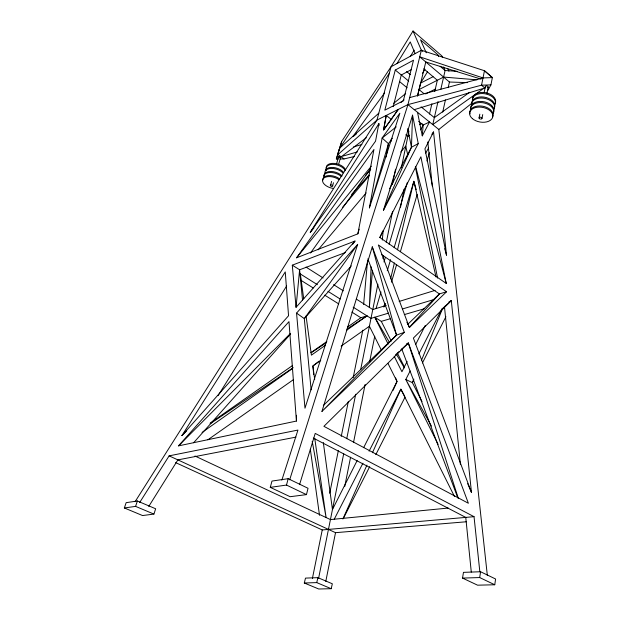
<?xml version="1.0" encoding="UTF-8"?>
<svg xmlns="http://www.w3.org/2000/svg" width="620" height="620" viewBox="0 0 620 620"><rect width="100%" height="100%" fill="white"/><g stroke="black" fill="none" stroke-linecap="round" stroke-linejoin="round"><path stroke-width="0.93" d="M383.493 210.188L411.455 147.25L412.556 115.157L383.493 210.188L418.252 143.615L412.556 115.157M371.109 266.833L369.334 307.365L372.434 270.917M420.577 129.921L423.166 125.008L429.544 122L422.305 135.858L423.166 125.008L418.663 121.412M363.622 304.49L367.567 260.416M382.315 240.087L383.168 230.477M391.057 141.375L391.22 139.5M355.02 241.04L296.042 307.334L299.607 269.785L292.299 265.174L355.02 241.04L352.764 244.179M494.752 584.769L495.597 579.003L480.585 571.741L463.466 572.361L462.536 578.088L477.563 585.179L494.752 584.769L479.686 577.553L462.536 578.088M479.686 577.553L480.585 571.741M386.136 157.023L388.446 143.685L392.382 138.167M369.404 207.886L382.122 138.035L399.838 113.235L369.404 207.886L388.446 143.685L382.122 138.035L396.219 126.883M386.237 115.436L383.602 129.929L398.288 109.43L383.563 130.006L386.237 115.436L391.801 119.8M357.864 233.833L373.953 149.482L296.562 257.812L357.864 233.833L359.174 229.183M310.256 232.314L378.882 123.605L375.534 141.19L310.256 232.314L313.968 227.865M487.777 90.59L490.932 84.894L492.365 77.609L484.468 70.727L421.36 50.243L391.042 66.774L341.697 141.414L336.342 158.991L338.264 158.983M481.98 118.389L482.732 114.599M486.863 93.736L488.18 87.102M325.787 581.421L335.521 532.673L466.341 521.769M344.728 486.537L350.579 457.227M353.601 442.107L365.118 384.439M369.644 361.755L374.744 336.226M400.512 207.188L404.108 189.162M479.066 117.955L479.826 114.165M484.181 92.372L485.321 86.684M318.579 578.367L343.697 453.793M346.743 438.673L355.694 394.266M360.646 369.698L377.882 284.208M383.021 258.695L383.594 255.858M386.268 242.614L392.561 211.381M401.334 167.857L408.936 131.184M312.372 578.584L322.245 529.953L474.036 516.677L479.841 571.818M329.693 493.272L338.357 450.608M341.248 436.387L348.37 401.303M353.183 377.603L362.816 330.197M392.437 184.349L395.513 169.198M442.696 112.158L445.431 99.913M448.167 87.676L449.43 82.026L419.74 56.831L483.011 77.919L492.365 77.609L484.468 70.727L481.539 85.18L485.011 88.187M331.212 588.698L332.328 583.777L317.897 577.654L305.49 578.104L304.312 582.994L318.719 589L331.212 588.698L316.735 582.606L304.312 582.994M438.007 101.595L432.76 124.589L483.871 88.273L414.238 109.67M440.805 89.334L445.098 70.517L443.494 67.022M429.505 114.065L431.9 103.734M434.729 91.528L437.34 80.259L423.817 68.874M316.735 582.606L317.897 577.654M383.865 307.047L384.764 303.296M390.585 278.892L394.39 262.926M397.521 249.783L413.865 181.257L416.214 189.619M417.655 95.147L420.569 83.119L427.568 71.664M417.5 96.201L425.785 61.961L481.043 79.104M289.656 479.857L407.945 104.602L421.36 50.243L413.036 31L391.042 66.774L376.983 120.055L135.067 501.735M306.451 494.621L308.031 488.289L288.168 478.679L271.978 481.074L270.289 487.359L290.106 496.705L306.451 494.621L286.502 485.065L270.289 487.359M393.181 106.663L401.287 74.989L411.246 69.688M286.502 485.065L288.168 478.679M395.273 70.037L384.819 110.151L403.349 100.797L413.509 60.194L395.273 70.037L408.665 81.065M330.599 185.062L331.63 181.42M336.497 164.122L338.543 156.837L339.07 156.736A1.248 0.713 16.1 0 1 340.264 157.108A1.248 0.713 16.1 0 1 340.644 157.875L340.117 158.24M332.708 185.458L333.475 182.722M338.822 163.618L340.357 158.162M341.697 141.414L336.342 158.991M383.989 261.958L385.346 257.339M389.151 244.404L407.356 182.497M384.423 306.218L385.229 303.444M391.46 282.193L396.599 264.639M400.388 251.704L417.167 194.424M426.955 161.03L429.396 152.691M376.046 308.543L380.974 291.942M387.275 270.731L390.569 259.656M394.134 247.667L413.865 181.257L436.031 277.001M299.553 484.646L315.224 433.411L474.036 516.677M321.951 411.417L372.287 246.838L404.318 332.32L321.951 411.417L396.544 335.102L404.318 332.32M281.844 480.136L297.941 430.071L169.136 455.855L139.647 502.564M357.663 244.373L304.978 408.193L296.554 313.115L357.663 244.373L304.304 318.618L311.147 389.848M153.923 514.096L155.651 508.764L137.384 501.007L126.154 502.665L124.357 507.966L142.546 515.546L153.923 514.096L135.586 506.377L124.357 507.966M135.586 506.377L137.384 501.007M338.195 152.427L339.853 147.955L389.337 73.245M413.842 379.099L412.393 382.656L422.018 401.613M421.445 360.422L442.432 308.838M393.127 390.305L397.017 381.494L395.614 377.913M342.883 518.986L366.939 465.108M372.457 452.747L400.846 389.151L404.542 395.947M379.851 237.499L420.895 156.798L446.229 283.433L379.851 237.499L382.618 231.353M357.151 460.559L332.452 509.547L323.322 442.541M363.653 447.663L397.017 381.494L387.957 363.359M407.123 361.452L401.93 371.744L394.173 356.175M415.772 344.301L425.281 325.43M433.535 131.944L424.94 148.847L446.509 255.161L433.535 131.944L431.869 134.253M343.496 518.227L369.714 466.643M375.829 454.607L405.108 397.002M413.703 380.083L412.393 382.656L405.79 379.487L410.161 370.954M422.414 362.956L445.92 316.696M334.257 519.204L362.925 463.218M369.094 451.159L400.846 389.151L454.499 496.543M418.895 353.881L442.052 308.651M389.6 188.767L411.455 147.25L418.252 143.615M425.723 153.109L428.529 148.087M422.499 73.292L424.956 69.262M396.963 63.55L410.246 41.935L415.152 53.63M410.285 56.544L414.199 50.166M148.769 506.416L177.87 459.893L295.957 437.123M218.108 395.568L286.618 286.045M181.939 435.581L285.262 271.909L288.548 315.751L181.939 435.581L186.713 430.792M310.519 253.022L370.365 169.051M352.974 136.423L384.609 92.907M296.562 257.812L371.365 166.144M342.604 207.289L369.357 175.53M318.13 249.821L366.164 192.936M400.729 152.008L405.72 146.095L407.681 154.543M365.692 175.274L370.698 169.376M178.506 445.881L288.982 321.625L296.43 421.058L178.506 445.881L290.261 333.645M193.611 442.757L290.617 333.971M351.276 265.933L304.304 318.618L296.554 313.115M351.679 194.362L368.985 175.057M458.389 498.565L408.34 343.038L323.904 426.328L468.379 503.262L408.34 343.038L406.65 343.759M323.315 405.496L396.544 335.102L372.287 246.838M407.487 324.586L439.394 293.919L446.578 291.741L378.355 244.962L409.386 327.453L446.578 291.741M395.552 354.787L399.102 351.524M400.528 350.222L408.34 343.038M442.688 308.373L451.298 300.669L471.487 492.489L467.666 483.639M339.853 147.955L378.797 113.197M353.408 136.361L356.392 133.92M393.716 103.315L405.658 93.527M401.047 102.424L404.046 99.967M487.336 575.414L438.821 129.471L471.96 103.153M318.936 361.243L312.883 365.971L313.712 374.635M366.273 137.756L341.62 156.465L357.306 151.939M469.642 92.287L434.349 117.622L421.089 106.857M202.066 432.442L292.586 368.466M325.5 345.201L311.403 355.159L306.063 315.991M346.634 330.259L366.994 315.875L360.848 317.735L347.409 327.143M207.847 439.805L293.276 379.75M320.734 360.445L312.883 365.971L314.704 379.37M341.147 346.099L369.412 326.228L381.486 350.409M210.103 423.173L292.586 365.482M311.031 352.586L326.849 341.519M338.543 156.837L338.264 157.124A1.248 0.713 16.1 0 0 338.435 157.705M210.258 423.693L293.229 367.675M311.085 352.764L326.26 342.752M347.022 329.05L366.994 315.875M448.942 301.909L451.298 300.669L413.385 338.063L471.487 492.489M420.569 83.119L433.039 76.717M425.646 93.938L435.659 88.924M490.932 84.894L481.539 85.18L407.945 104.602L376.983 120.055L337.993 154.543L344.022 158.945L354.315 156.504M419.515 124.659L422.057 123.45M409.308 135.563L407.689 136.323L405.775 134.819M345.425 252.534L299.607 269.785L302.521 300.119M386.206 305.42L372.767 309.55L356.345 299.103M399.14 301.436L435.163 290.346M388.57 313.123L370.993 318.385L353.175 307.187M402.357 308.993L434.527 299.367M353.586 146.909L361.871 144.483M388.143 344.061L374.782 317.254L381.285 321.362L390.492 318.665M404.302 314.611L424.553 308.675M409.673 97.596L483.011 77.919M448.206 508.059L330.429 519.576L194.982 456.018M340.186 158.968L344.022 158.945M449.43 82.026L467.433 82.623M457.506 71.354L445.098 70.517L440.138 66.278M477.043 79.825L443.602 77.074L419.004 89.582L424.088 93.76M175.631 462.613L322.245 529.953M169.136 455.855L335.521 532.673M313.286 438.061L465.76 517.398L471.285 572.097M300.909 280.287L313.224 287.982M324.717 295.167L338.683 303.885M351.819 312.092L360.848 317.735M300.692 279.713L300.336 273.955L317.409 284.688M327.972 291.338L340.163 299.003M306.032 267.104L323.074 277.946M333.622 284.65L343.364 290.85M381.579 254.588L439.394 293.919L409.386 327.453L406.906 322.237M407.945 104.602L438.821 129.471M399.768 81.763L407.139 87.792M406.611 71.548L410.285 74.594M421.36 50.243L422.7 51.383M413.036 31L441.804 55.839L442.595 57.544M374.782 317.254L389.321 342.17M396.591 354.625L404.349 367.916M431.427 426.095L405.79 379.487L438.107 444.339M381.285 321.362L391.298 341.085M397.397 353.09L404.356 366.815M339.07 156.736L339.45 157.503M447.733 68.642L448.919 71.207M438.696 56.521L437.89 54.769L420.546 39.82L426.235 52.785M367.831 258.85L396.544 335.102M401.768 348.975L457.793 497.767M444.726 248.651L446.509 255.161M415.687 166.695L446.229 283.433M417.531 112.321L422.305 135.858M407.728 128.58L411.455 147.25M415.354 166.749L437.581 278.109M312.224 441.324L326.104 517.545L314.728 438.27M310.333 449.275L319.509 515.298M300.336 273.955L303.722 298.794M378.882 123.605L379.091 125.473M427.831 141.965L432.287 186.108M444.432 306.303L460.428 464.643M292.299 265.174L296.042 307.334M296.43 415.268L296.43 421.058M332.987 188.395A10.137 5.541 16 0 1 323.082 178.893A10.137 5.541 16 0 1 338.977 179.637M322.849 180.04A10.129 5.549 16 0 1 328.352 175.607A10.129 5.549 16 0 1 339.256 178.614M330.708 186.085A1.271 0.69 16 0 1 330.94 184.969A1.271 0.69 16 0 1 332.754 185.845A1.271 0.69 16 0 1 331.281 186.357M326.329 167.919A10.052 5.619 16.1 0 1 334.265 163.401A10.052 5.619 16.1 0 1 345.41 169.454M326.538 170.492A10.059 5.611 16.1 0 1 332.738 164.362A10.059 5.611 16.1 0 1 345.138 170.469M323.725 176.994A10.114 5.564 16 0 1 330.018 172.492A10.114 5.564 16 0 1 341.295 176.506M324.02 175.979A10.106 5.572 16 0 1 330.716 171.469A10.106 5.572 16 0 1 342.077 175.995M324.888 172.949A10.083 5.588 16 0 1 331.584 168.415A10.083 5.588 16 0 1 342.914 172.941M325.337 170.477A10.083 5.596 16 0 1 333.111 167.447A10.083 5.596 16 0 1 343.193 171.926M470.053 113.863A11.749 7.44 10.1 0 1 482.252 106.152A11.749 7.44 10.1 0 1 492.427 117.211M485.669 87.412A1.442 0.946 9.8 0 1 485.817 86.079A1.442 0.946 9.8 0 1 487.832 86.374A1.442 0.946 9.8 0 1 487.684 87.707M480.05 119.001A1.472 0.93 10.1 0 1 479.392 117.459A1.472 0.93 10.1 0 1 481.771 117.816A1.472 0.93 10.1 0 1 480.802 119.117M470.75 110.484A11.718 7.455 10.1 0 1 482.926 102.742A11.718 7.455 10.1 0 1 493.078 113.817M493.799 111.468A11.71 7.463 10.1 0 1 493.288 112.693M470.82 108.701A11.71 7.463 10.1 0 1 482.143 101.486A11.71 7.463 10.1 0 1 493.923 110.833M472.595 101.548A11.656 7.502 10 0 1 484.732 93.721A11.656 7.502 10 0 1 494.799 104.834M472.665 99.774A11.648 7.51 10 0 1 485.452 92.682A11.648 7.51 10 0 1 495.008 103.718M471.673 106.005A11.687 7.479 10 0 1 483.832 98.216A11.687 7.479 10 0 1 493.939 109.314M471.905 104.889A11.679 7.487 10 0 1 484.057 97.092A11.679 7.487 10 0 1 494.156 108.19M472.378 118.629A11.757 7.432 10.1 0 0 492.21 118.35A11.757 7.432 10.1 0 0 479.097 107.09A11.757 7.432 10.1 0 0 472.378 118.629"/></g></svg>
